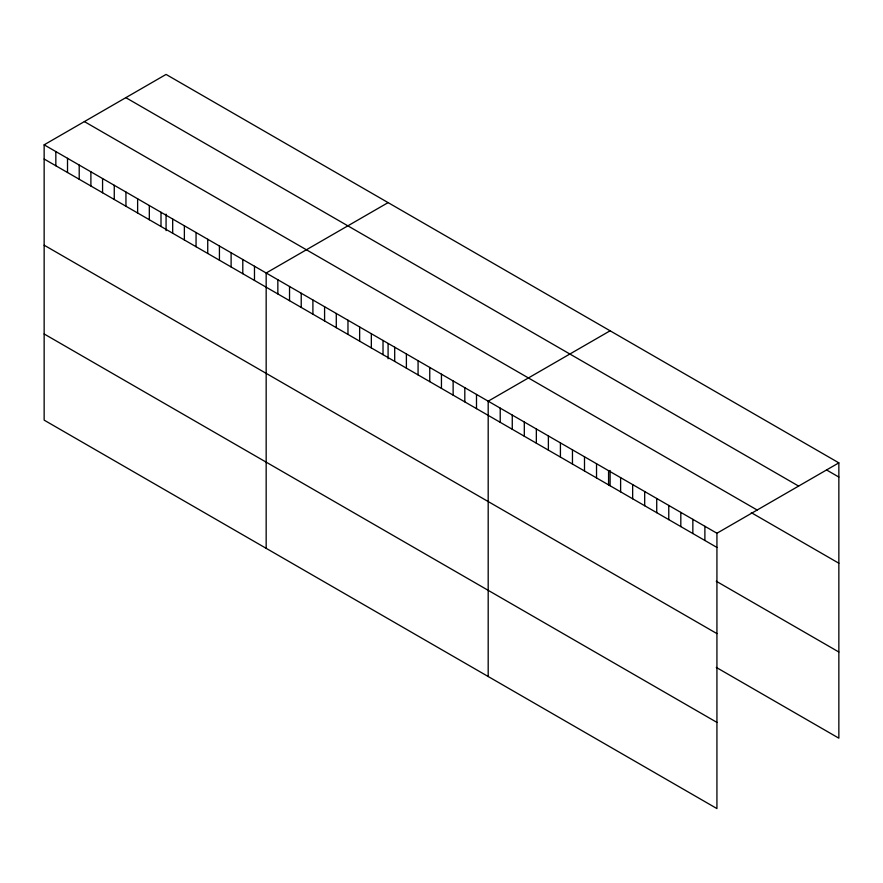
<?xml version="1.0" encoding="UTF-8"?>
<svg xmlns="http://www.w3.org/2000/svg" width="883" height="883" viewBox="0 0 883 883"><rect width="100%" height="100%" fill="white"/><g stroke="black" fill="none" stroke-linecap="round" stroke-linejoin="round"><path stroke-width="1.32" d="M44.15 144.823L716.93 533.244L716.93 808.574L44.15 420.142L44.15 144.823L166.07 74.426L838.85 462.858L838.85 738.177L716.268 667.405M388.09 202.615L266.169 273.002L266.169 548.321M610.109 330.794L488.189 401.18L488.189 676.51M716.93 533.244L838.85 462.858M826.808 470.098L838.85 477.052M125.839 97.66L798.618 486.08M84.382 121.589L757.161 510.021M751.29 512.67L838.85 563.222M44.15 159.017L716.93 547.438M716.268 581.235L838.85 652.007M44.15 245.187L716.93 633.608M44.15 333.973L716.93 722.393M704.888 526.29L704.888 540.484M692.846 519.347L692.846 533.531M680.815 512.394L680.815 526.588M668.773 505.44L668.773 519.634M656.731 498.487L656.731 512.681M644.689 491.544L644.689 505.727M632.658 484.59L632.658 498.785M620.617 477.637L620.617 491.831M610.109 470.473L610.109 485.694M608.575 470.683L608.575 484.877M596.533 463.741L596.533 477.935M584.502 456.787L584.502 470.981M572.46 449.833L572.46 464.028M560.418 442.891L560.418 457.074M548.376 435.937L548.376 450.131M536.345 428.983L536.345 443.178M524.303 422.03L524.303 436.224M512.261 415.087L512.261 429.27M500.219 408.134L500.219 422.328M476.5 394.436L476.5 408.63M464.811 387.692L464.811 401.875M453.134 380.937L453.134 395.131M441.445 374.193L441.445 388.388M429.756 367.449L429.756 381.644M418.078 360.706L418.078 374.9M406.39 353.962L406.39 368.145M394.701 347.207L394.701 361.401M388.09 343.564L388.09 358.785M383.023 340.463L383.023 354.657M371.335 333.719L371.335 347.913M359.646 326.975L359.646 341.158M347.968 320.22L347.968 334.414M336.28 313.476L336.28 327.67M324.591 306.732L324.591 320.926M312.902 299.988L312.902 314.182M301.224 293.244L301.224 307.427M289.536 286.489L289.536 300.684M277.847 279.745L277.847 293.94M254.481 266.258L254.481 280.441M242.792 259.503L242.792 273.697M231.114 252.759L231.114 266.953M219.426 246.015L219.426 260.209M207.737 239.271L207.737 253.465M196.059 232.527L196.059 246.71M184.37 225.772L184.37 239.966M172.682 219.028L172.682 233.222M166.07 214.116L166.07 230.606M161.004 212.284L161.004 226.478M149.315 205.54L149.315 219.724M137.627 198.785L137.627 212.98M125.949 192.041L125.949 206.236M114.26 185.298L114.26 199.492M102.571 178.554L102.571 192.748M90.894 171.81L90.894 185.993M79.205 165.055L79.205 179.249M67.516 158.311L67.516 172.505M55.839 151.567L55.839 165.761"/></g></svg>
